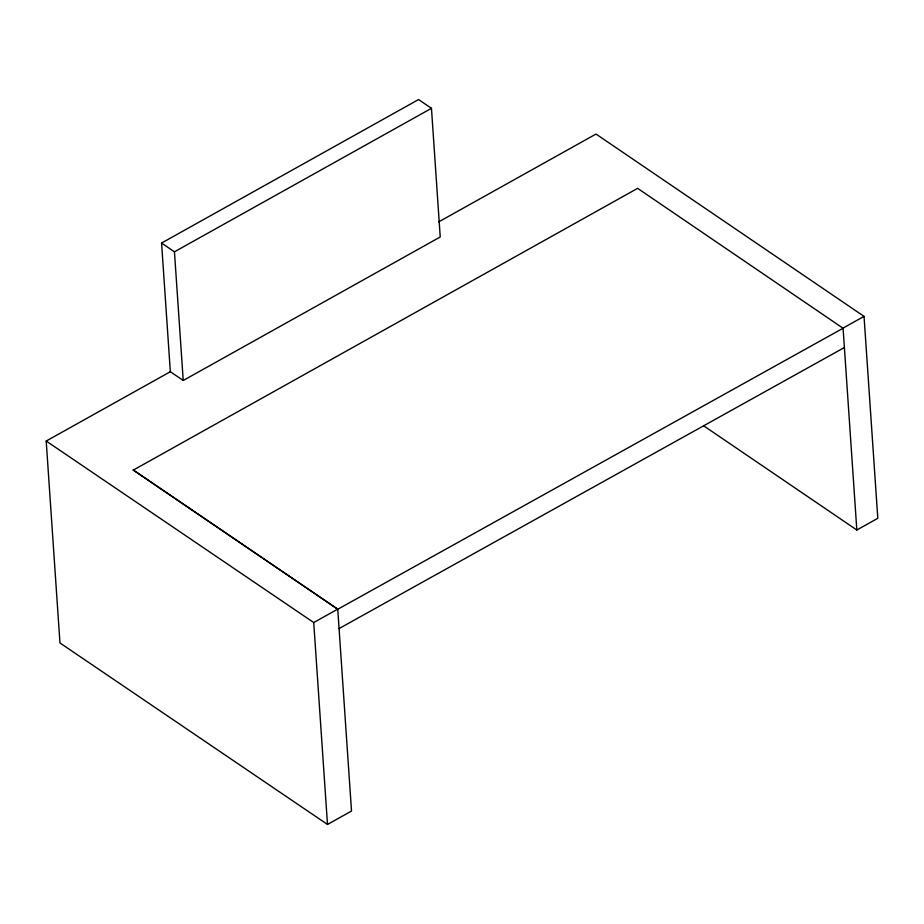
<?xml version="1.0" encoding="UTF-8"?>
<svg xmlns="http://www.w3.org/2000/svg" width="924" height="924" viewBox="0 0 924 924"><rect width="100%" height="100%" fill="white"/><g stroke="black" fill="none" stroke-linecap="round" stroke-linejoin="round"><path stroke-width="1.39" d="M161.573 243.047L418.572 99.549L431.462 108.316L440.228 236.983L183.229 380.48L170.339 371.714L161.573 243.047L174.451 251.813L183.229 380.48M174.451 251.813L431.462 108.316M133.218 470.143L637.629 188.346L843.081 328.239L337.757 609.274L133.206 469.993L337.745 609.124L351.513 811.041L327.489 824.451L59.968 642.954L46.2 441.037L170.339 371.714M438.681 221.887L596.003 134.049L864.032 316.378L877.8 518.295L856.825 530.006L703.649 425.802M46.2 441.037L313.721 622.533L337.745 609.124M864.032 316.378L843.069 328.089L856.825 530.006M339.073 628.563L844.386 347.528M313.721 622.533L327.489 824.451"/></g></svg>
